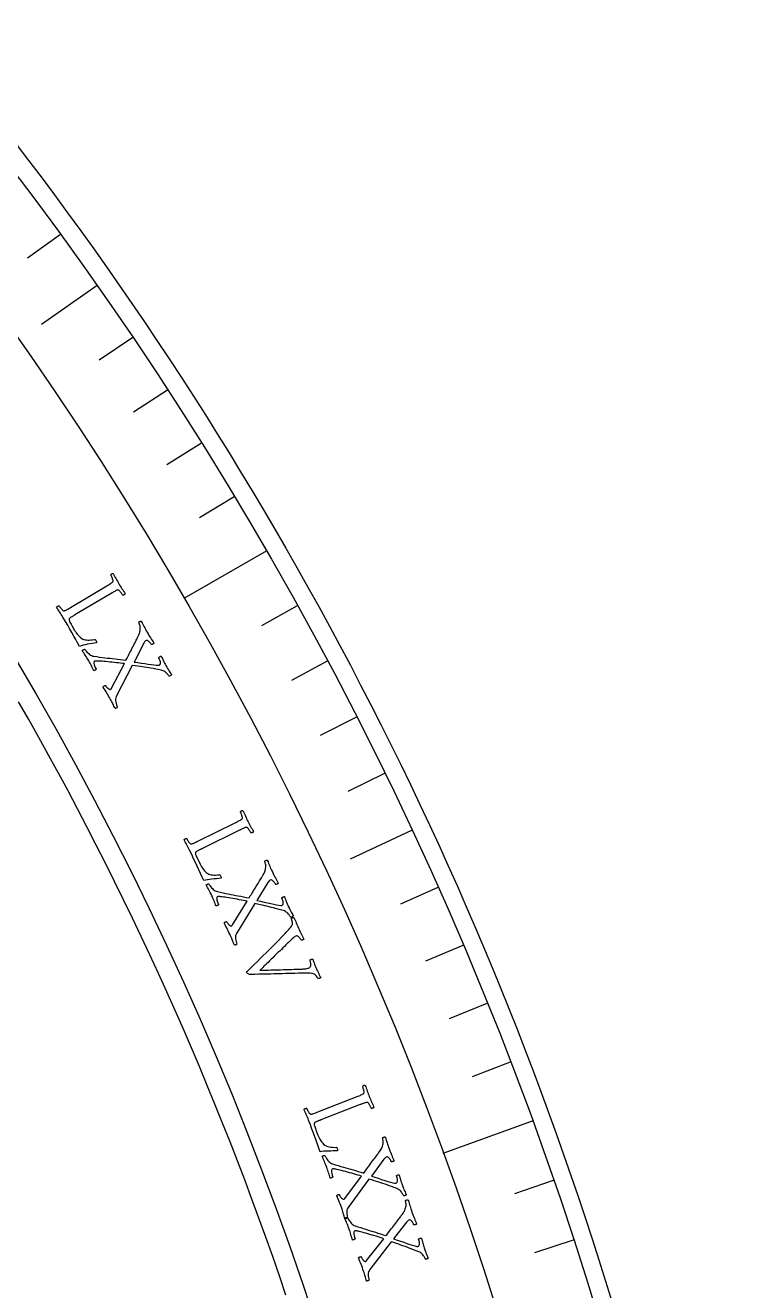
# Model space of a CAD drawing. Header units: millimetres. Extents: x -76 to 76, y -76 to 98.
# Drawn here: x 60.43 to 75.61, y 22.31 to 48.82 of the extents above; entities that cross this region are included whole.
import ezdxf

# ---------------------------------------------------------------- set-up
doc = ezdxf.new("R2010")
doc.units = ezdxf.units.MM
for name, color, linetype in [('CUT_INNER', 6, 'Continuous'), ('CUT_OUTER', 1, 'Continuous'), ('ENGRAVE', 7, 'Continuous'), ('ENGRAVE_FINE', 8, 'Continuous'), ('TEXT', 5, 'Continuous')]:
    doc.layers.add(name, color=color, linetype=linetype)

msp = doc.modelspace()

# ---------------------------------------------------------------- linework, layer by layer
at = {"layer": 'CUT_INNER'}
msp.add_lwpolyline([(65.8951, 22.2182), (65.7575, 22.6221), (65.6175, 23.0251), (65.475, 23.4273), (65.33, 23.8286), (65.1826, 24.229), (65.0327, 24.6285), (64.8803, 25.0271), (64.7255, 25.4247), (64.5683, 25.8214), (64.4087, 26.2171), (64.2466, 26.6118), (64.0821, 27.0055), (63.9152, 27.3982), (63.7459, 27.7899), (63.5741, 28.1805), (63.4, 28.57), (63.2235, 28.9585), (63.0447, 29.3459), (62.8634, 29.7322), (62.6798, 30.1173), (62.4938, 30.5014), (62.3055, 30.8843), (62.1148, 31.266), (61.9218, 31.6465), (61.7265, 32.0259), (61.5288, 32.404), (61.3288, 32.7809), (61.1265, 33.1566), (60.9219, 33.5311), (60.715, 33.9042), (60.5058, 34.2761), (60.2944, 34.6468)], dxfattribs=at)
at = {"layer": 'CUT_OUTER'}
msp.add_lwpolyline([(60.2001, 46.3891), (60.4836, 46.0188), (60.7648, 45.6469), (61.0438, 45.2731), (61.3204, 44.8977), (61.5947, 44.5206), (61.8668, 44.1419), (62.1364, 43.7614), (62.4038, 43.3793), (62.6688, 42.9956), (62.9314, 42.6103), (63.1917, 42.2233), (63.4496, 41.8348), (63.7051, 41.4447), (63.9582, 41.053), (64.2089, 40.6598), (64.4571, 40.2651), (64.703, 39.8688), (64.9464, 39.4711), (65.1874, 39.0718), (65.4259, 38.6711), (65.6619, 38.2689), (65.8955, 37.8653), (66.1266, 37.4603), (66.3552, 37.0538), (66.5813, 36.646), (66.8049, 36.2367), (67.026, 35.8262), (67.2446, 35.4142), (67.4606, 35.0009), (67.6741, 34.5864), (67.885, 34.1705), (68.0934, 33.7533), (68.2993, 33.3348), (68.5025, 32.9151), (68.7032, 32.4942), (68.9013, 32.072), (69.0968, 31.6486), (69.2897, 31.2241), (69.4799, 30.7983), (69.6676, 30.3714), (69.8527, 29.9434), (70.0351, 29.5142), (70.2148, 29.0839), (70.392, 28.6526), (70.5665, 28.2201), (70.7383, 27.7866), (70.9075, 27.352), (71.0739, 26.9164), (71.2378, 26.4798), (71.3989, 26.0422), (71.5573, 25.6036), (71.7131, 25.1641), (71.8662, 24.7236), (72.0165, 24.2822), (72.1641, 23.8398), (72.3091, 23.3966), (72.4513, 22.9525), (72.5907, 22.5075), (72.7275, 22.0616)], dxfattribs=at)
at = {"layer": 'ENGRAVE'}
for points in [[(61.9381, 43.3695), (60.7739, 42.5543)], [(65.4823, 37.8062), (63.7591, 36.8114)], [(68.5281, 31.9552), (67.2401, 31.3546)], [(71.0524, 25.861), (69.1827, 25.1805)]]:
    msp.add_lwpolyline(points, dxfattribs=at)
for radius in [75.6124, 73.6227, 69.9276]:
    msp.add_circle((0, 0), radius, dxfattribs=at)
at = {"layer": 'ENGRAVE_FINE'}
for points in [[(61.1717, 44.4439), (60.4819, 43.9426)], [(62.6855, 42.2819), (61.9786, 41.8051)], [(63.4139, 41.1815), (62.6987, 40.717)], [(64.123, 40.0685), (63.3998, 39.6166)], [(64.8125, 38.9433), (64.0816, 38.5041)], [(66.1321, 36.6576), (65.3863, 36.2442)], [(66.7618, 35.4979), (66.0089, 35.0975)], [(67.3711, 34.3273), (66.6114, 33.9402)], [(67.96, 33.1463), (67.1936, 32.7725)], [(69.0754, 30.7543), (68.2964, 30.4075)], [(69.6016, 29.5441), (68.8166, 29.2109)], [(70.1066, 28.3249), (69.316, 28.0055)], [(70.5903, 27.0971), (69.7942, 26.7915)], [(71.4929, 24.617), (70.6867, 24.3394)], [(71.9117, 23.3655), (71.1007, 23.102)]]:
    msp.add_lwpolyline(points, dxfattribs=at)
at = {"layer": 'TEXT'}
for points in [[(61.4742, 36.4693), (61.4721, 36.4681), (61.4696, 36.4666), (61.4667, 36.4648), (61.4632, 36.4628), (61.4544, 36.4575), (61.4443, 36.4515), (61.4329, 36.4448), (61.4203, 36.4373), (61.4074, 36.4295), (61.3952, 36.4218), (61.3837, 36.4142), (61.3729, 36.4067), (61.3638, 36.3998), (61.3572, 36.3937), (61.3531, 36.3885), (61.3516, 36.3843), (61.3516, 36.3712), (61.3534, 36.3579), (61.357, 36.3443), (61.3625, 36.3305), (61.3702, 36.3147), (61.3805, 36.2953), (61.3934, 36.2724), (61.4088, 36.246), (61.4678, 36.1457), (61.484, 36.12), (61.5023, 36.0939), (61.5229, 36.0673), (61.5456, 36.0404), (61.5694, 36.0154), (61.5932, 35.9944), (61.6168, 35.9775), (61.6404, 35.9647), (61.6629, 35.9561), (61.6874, 35.9495), (61.7138, 35.9447), (61.7422, 35.9419), (61.7732, 35.9414), (61.8074, 35.9439), (61.8449, 35.9493), (61.8855, 35.9577), (61.8921, 35.9575), (61.8986, 35.9542), (61.905, 35.9478), (61.9115, 35.9384), (61.9196, 35.9228), (61.9247, 35.9092), (61.9268, 35.8976), (61.926, 35.8879), (61.881, 35.8794), (61.8346, 35.8707), (61.7867, 35.862), (61.7373, 35.8532), (61.6894, 35.8438), (61.646, 35.8335), (61.6072, 35.8223), (61.5729, 35.8103), (61.5312, 35.8824), (61.49, 35.9546), (61.4493, 36.0267), (61.4091, 36.0989), (61.3675, 36.1731), (61.3227, 36.2516), (61.2747, 36.3343), (61.2234, 36.4213), (61.2053, 36.4512), (61.1878, 36.4794), (61.1709, 36.5058), (61.1546, 36.5304), (61.1386, 36.5544), (61.1227, 36.579), (61.1069, 36.6043), (61.0911, 36.6303), (61.0935, 36.636), (61.098, 36.6415), (61.1044, 36.6468), (61.1128, 36.652), (61.1217, 36.6563), (61.1295, 36.6592), (61.1363, 36.6608), (61.1421, 36.6609), (61.1462, 36.6544), (61.1521, 36.6459), (61.1596, 36.6353), (61.1688, 36.6226), (61.179, 36.6093), (61.1896, 36.5966), (61.2006, 36.5846), (61.2119, 36.5733), (61.2226, 36.5639), (61.2318, 36.5577), (61.2393, 36.5547), (61.2452, 36.5549), (61.2589, 36.5587), (61.2737, 36.5642), (61.2896, 36.5715), (61.3066, 36.5805), (61.3246, 36.5906), (61.3431, 36.6013), (61.3623, 36.6125), (61.382, 36.6242), (62.1432, 37.0784), (62.1629, 37.0903), (62.1821, 37.1019), (62.2005, 37.1133), (62.2184, 37.1245), (62.2348, 37.1355), (62.249, 37.1462), (62.2611, 37.1568), (62.2709, 37.1671), (62.2746, 37.1727), (62.2757, 37.1809), (62.2742, 37.1919), (62.2702, 37.2056), (62.2647, 37.2207), (62.2586, 37.2359), (62.252, 37.2513), (62.2447, 37.2668), (62.2378, 37.2812), (62.2319, 37.293), (62.227, 37.3023), (62.2231, 37.3091), (62.226, 37.3142), (62.2305, 37.3195), (62.2368, 37.3251), (62.2448, 37.3309), (62.2533, 37.3359), (62.261, 37.339), (62.268, 37.3403), (62.2742, 37.3397), (62.2898, 37.3115), (62.3051, 37.2835), (62.3201, 37.2556), (62.3349, 37.2279), (62.3496, 37.2005), (62.3646, 37.1735), (62.3797, 37.1469), (62.395, 37.1208), (62.4111, 37.0942), (62.4272, 37.0682), (62.4435, 37.0427), (62.4599, 37.0177), (62.4765, 36.9928), (62.4933, 36.9671), (62.5103, 36.9408), (62.5276, 36.9138), (62.5251, 36.9081), (62.5206, 36.9026), (62.5142, 36.8973), (62.5058, 36.8922), (62.4969, 36.888), (62.489, 36.8851), (62.4821, 36.8836), (62.4763, 36.8836), (62.4722, 36.8902), (62.4663, 36.8989), (62.4588, 36.9098), (62.4495, 36.9227), (62.4393, 36.9364), (62.4291, 36.9494), (62.4187, 36.9618), (62.4084, 36.9734), (62.3984, 36.9832), (62.3894, 36.9897), (62.3814, 36.9931), (62.3743, 36.9933), (62.363, 36.99), (62.3507, 36.9852), (62.3374, 36.9791), (62.323, 36.9716), (62.3078, 36.9631), (62.2919, 36.9541), (62.2755, 36.9446), (62.2584, 36.9345), (62.2557, 36.9329), (62.253, 36.9313), (62.2502, 36.9297), (62.2475, 36.928), (62.2447, 36.9264), (62.242, 36.9248), (62.2392, 36.9232), (62.2365, 36.9215)], [(62.9882, 36.1051), (63.0073, 36.0722), (63.0258, 36.041), (63.0439, 36.0113), (63.0616, 35.9832), (63.0789, 35.956), (63.0959, 35.929), (63.1126, 35.9021), (63.1291, 35.8754), (63.1254, 35.8711), (63.1196, 35.8663), (63.1117, 35.8609), (63.1017, 35.8548), (63.0917, 35.8498), (63.084, 35.8473), (63.0785, 35.8472), (63.0752, 35.8497), (63.0708, 35.8569), (63.0648, 35.8655), (63.0573, 35.8753), (63.0483, 35.8864), (63.0382, 35.8977), (63.0274, 35.908), (63.016, 35.9173), (63.0039, 35.9256), (62.9916, 35.9315), (62.9793, 35.9338), (62.9672, 35.9325), (62.9551, 35.9274), (62.945, 35.9198), (62.9348, 35.9084), (62.9246, 35.8933), (62.9144, 35.8745), (62.7124, 35.4812), (62.7891, 35.4711), (62.8636, 35.461), (62.936, 35.4507), (63.0063, 35.4405), (63.0714, 35.4312), (63.1283, 35.4241), (63.1769, 35.419), (63.2174, 35.4161), (63.2235, 35.4162), (63.2292, 35.4169), (63.2346, 35.4181), (63.2396, 35.4199), (63.244, 35.4219), (63.2474, 35.4234), (63.2499, 35.4245), (63.2513, 35.4252), (63.2572, 35.4304), (63.262, 35.4387), (63.2657, 35.45), (63.2683, 35.4644), (63.2674, 35.4831), (63.2606, 35.5075), (63.2478, 35.5376), (63.2291, 35.5732), (63.2299, 35.577), (63.2334, 35.5815), (63.2396, 35.5867), (63.2486, 35.5928), (63.2584, 35.5986), (63.267, 35.6029), (63.2745, 35.6058), (63.2808, 35.6072), (63.2938, 35.5797), (63.3062, 35.5538), (63.3178, 35.5295), (63.3286, 35.5068), (63.3395, 35.4845), (63.3514, 35.4613), (63.3642, 35.4372), (63.3779, 35.4122), (63.3973, 35.378), (63.4156, 35.3469), (63.4327, 35.3188), (63.4488, 35.2939), (63.4635, 35.2714), (63.4769, 35.2509), (63.4888, 35.2325), (63.4993, 35.216), (63.4958, 35.2118), (63.4908, 35.2072), (63.4841, 35.2022), (63.4759, 35.1968), (63.4671, 35.1922), (63.4587, 35.1895), (63.4508, 35.1887), (63.4433, 35.1898), (63.4402, 35.1948), (63.435, 35.2021), (63.4277, 35.2119), (63.4183, 35.224), (63.407, 35.2372), (63.3939, 35.2504), (63.379, 35.2635), (63.3623, 35.2765), (63.344, 35.2886), (63.3241, 35.2987), (63.3028, 35.3069), (63.2799, 35.3131), (63.2207, 35.3242), (63.1657, 35.3345), (63.1146, 35.3441), (63.0676, 35.3531), (63.0225, 35.3614), (62.9775, 35.3692), (62.9324, 35.3765), (62.8872, 35.3833), (62.84, 35.39), (62.7886, 35.3971), (62.733, 35.4046), (62.6732, 35.4124), (62.3393, 34.7567), (62.3293, 34.7319), (62.3241, 34.7052), (62.3236, 34.6766), (62.3278, 34.6461), (62.3351, 34.6158), (62.3438, 34.5878), (62.3539, 34.5621), (62.3655, 34.5388), (62.3623, 34.5339), (62.357, 34.5289), (62.3496, 34.5239), (62.3402, 34.5187), (62.3307, 34.5141), (62.3233, 34.5109), (62.3178, 34.5088), (62.3145, 34.5081), (62.3019, 34.535), (62.2903, 34.5599), (62.2795, 34.583), (62.2697, 34.6041), (62.2595, 34.6252), (62.2479, 34.6482), (62.2347, 34.6731), (62.22, 34.6999), (62.1994, 34.7364), (62.1798, 34.7703), (62.1611, 34.8016), (62.1435, 34.8302), (62.1256, 34.8588), (62.1062, 34.8896), (62.0853, 34.9228), (62.063, 34.9584), (62.0658, 34.9642), (62.071, 34.9701), (62.0785, 34.9762), (62.0885, 34.9824), (62.0984, 34.9874), (62.1062, 34.99), (62.1116, 34.99), (62.1148, 34.9876), (62.1188, 34.9814), (62.1244, 34.9738), (62.1317, 34.965), (62.1406, 34.9547), (62.1507, 34.9443), (62.1614, 34.9346), (62.1727, 34.9257), (62.1847, 34.9176), (62.1964, 34.9115), (62.2072, 34.9084), (62.217, 34.9084), (62.2258, 34.9116), (62.2278, 34.9129), (62.2298, 34.9147), (62.2321, 34.9171), (62.2345, 34.9201), (62.2367, 34.9232), (62.2386, 34.9263), (62.24, 34.9293), (62.241, 34.9323), (62.5112, 35.4482), (62.4719, 35.4534), (62.4306, 35.4585), (62.3873, 35.4636), (62.3421, 35.4685), (62.2961, 35.4734), (62.2507, 35.478), (62.2059, 35.4825), (62.1616, 35.4868), (62.119, 35.4907), (62.0791, 35.4941), (62.042, 35.4969), (62.0077, 35.499), (61.9773, 35.5007), (61.9521, 35.502), (61.932, 35.5029), (61.9171, 35.5033), (61.9144, 35.5031), (61.9112, 35.5029), (61.9073, 35.5027), (61.9029, 35.5025), (61.8981, 35.5019), (61.8934, 35.5007), (61.8888, 35.499), (61.8842, 35.4966), (61.8771, 35.49), (61.8727, 35.4797), (61.8709, 35.4657), (61.8716, 35.448), (61.8761, 35.4261), (61.8854, 35.3998), (61.8996, 35.3689), (61.9187, 35.3335), (61.9156, 35.3285), (61.9106, 35.3231), (61.9036, 35.3174), (61.8947, 35.3113), (61.8856, 35.3059), (61.8784, 35.3023), (61.8729, 35.3005), (61.8691, 35.3004), (61.8567, 35.3263), (61.844, 35.3523), (61.8311, 35.3786), (61.8179, 35.405), (61.8044, 35.4312), (61.7908, 35.4571), (61.7769, 35.4824), (61.7628, 35.5074), (61.7433, 35.5409), (61.7249, 35.5716), (61.7076, 35.5996), (61.6914, 35.6249), (61.6756, 35.649), (61.6593, 35.6735), (61.6427, 35.6983), (61.6257, 35.7236), (61.6301, 35.7281), (61.6362, 35.7325), (61.6441, 35.7368), (61.6537, 35.741), (61.6631, 35.7448), (61.6705, 35.7474), (61.6759, 35.7491), (61.6793, 35.7498), (61.6829, 35.7445), (61.6895, 35.7358), (61.6991, 35.7239), (61.7117, 35.7087), (61.7267, 35.6918), (61.7434, 35.6751), (61.7619, 35.6584), (61.7822, 35.6419), (61.8035, 35.6271), (61.8252, 35.6157), (61.8472, 35.6076), (61.8696, 35.603), (61.932, 35.5948), (61.9916, 35.587), (62.0485, 35.5797), (62.1026, 35.5729), (62.1553, 35.5665), (62.2081, 35.5602), (62.261, 35.554), (62.3139, 35.548), (62.368, 35.5418), (62.4242, 35.5352), (62.4828, 35.5281), (62.5435, 35.5205), (62.5549, 35.5415), (62.5674, 35.5651), (62.581, 35.5913), (62.5957, 35.6202), (62.6111, 35.6507), (62.627, 35.6817), (62.6433, 35.7133), (62.6601, 35.7455), (62.6767, 35.7775), (62.6926, 35.8085), (62.7079, 35.8385), (62.7225, 35.8675), (62.7362, 35.8948), (62.7485, 35.9195), (62.7596, 35.9416), (62.7694, 35.9611), (62.7774, 35.977), (62.7831, 35.9884), (62.7866, 35.9953), (62.7877, 35.9976), (62.802, 36.0253), (62.8139, 36.0513), (62.8234, 36.0754), (62.8307, 36.0978), (62.836, 36.1197), (62.8399, 36.1425), (62.8424, 36.1662), (62.8434, 36.1907), (62.843, 36.2072), (62.8412, 36.2239), (62.8378, 36.2408), (62.8329, 36.2579), (62.8273, 36.2741), (62.822, 36.288), (62.8168, 36.2997), (62.8119, 36.3092), (62.8114, 36.3133), (62.8142, 36.318), (62.8202, 36.3234), (62.8296, 36.3294), (62.84, 36.3348), (62.8491, 36.3382), (62.8569, 36.3396), (62.8634, 36.339), (62.8811, 36.3061), (62.8973, 36.2755), (62.9119, 36.2473), (62.925, 36.2215), (62.9382, 36.1958), (62.9531, 36.1678), (62.9698, 36.1376), (62.9882, 36.1051)], [(64.1297, 31.5668), (64.1276, 31.5657), (64.125, 31.5644), (64.1219, 31.5629), (64.1183, 31.5612), (64.1091, 31.5566), (64.0985, 31.5514), (64.0867, 31.5456), (64.0735, 31.5391), (64.06, 31.5323), (64.0473, 31.5256), (64.0352, 31.5189), (64.0239, 31.5123), (64.0142, 31.5061), (64.0072, 31.5006), (64.0027, 31.4957), (64.0009, 31.4916), (63.9998, 31.4786), (64.0006, 31.4652), (64.0032, 31.4513), (64.0076, 31.4371), (64.0141, 31.4207), (64.0228, 31.4006), (64.0338, 31.3768), (64.0471, 31.3492), (64.0982, 31.2447), (64.1123, 31.2178), (64.1285, 31.1903), (64.1469, 31.1623), (64.1675, 31.1337), (64.1893, 31.1068), (64.2114, 31.0841), (64.2336, 31.0654), (64.2561, 31.0507), (64.2779, 31.0404), (64.3018, 31.0319), (64.3278, 31.0251), (64.3559, 31.0201), (64.3867, 31.0172), (64.421, 31.017), (64.4588, 31.0195), (64.4999, 31.0247), (64.5064, 31.024), (64.5127, 31.0202), (64.5186, 31.0133), (64.5243, 31.0034), (64.5312, 30.9872), (64.5352, 30.9733), (64.5364, 30.9615), (64.5349, 30.9519), (64.4894, 30.9469), (64.4424, 30.942), (64.3939, 30.937), (64.344, 30.932), (64.2955, 30.9264), (64.2515, 30.9196), (64.2119, 30.9114), (64.1768, 30.9021), (64.1408, 30.9773), (64.1054, 31.0524), (64.0704, 31.1275), (64.0359, 31.2026), (64.0003, 31.2798), (63.9618, 31.3616), (63.9203, 31.4478), (63.8759, 31.5384), (63.8602, 31.5697), (63.845, 31.5992), (63.8302, 31.6268), (63.8159, 31.6526), (63.8018, 31.6778), (63.7879, 31.7036), (63.7741, 31.7301), (63.7603, 31.7572), (63.7632, 31.7627), (63.7681, 31.7678), (63.7749, 31.7726), (63.7837, 31.7771), (63.7929, 31.7807), (63.8009, 31.783), (63.8078, 31.784), (63.8136, 31.7837), (63.8172, 31.7769), (63.8223, 31.768), (63.829, 31.7568), (63.8372, 31.7435), (63.8464, 31.7293), (63.856, 31.7159), (63.866, 31.703), (63.8764, 31.6909), (63.8863, 31.6807), (63.8949, 31.6738), (63.9022, 31.6702), (63.9081, 31.67), (63.922, 31.6727), (63.9372, 31.677), (63.9537, 31.683), (63.9714, 31.6907), (63.99, 31.6994), (64.0093, 31.7086), (64.0293, 31.7183), (64.0499, 31.7284), (64.8442, 32.1219), (64.8648, 32.1322), (64.8848, 32.1423), (64.9041, 32.1522), (64.9227, 32.162), (64.94, 32.1717), (64.955, 32.1813), (64.9678, 32.1909), (64.9784, 32.2004), (64.9825, 32.2056), (64.9843, 32.2138), (64.9837, 32.2248), (64.9808, 32.2388), (64.9764, 32.2543), (64.9715, 32.2699), (64.9661, 32.2858), (64.9601, 32.3018), (64.9543, 32.3167), (64.9493, 32.3289), (64.9452, 32.3386), (64.9419, 32.3457), (64.9451, 32.3505), (64.9501, 32.3554), (64.9567, 32.3605), (64.9651, 32.3657), (64.974, 32.37), (64.9819, 32.3725), (64.989, 32.3732), (64.9951, 32.3722), (65.0085, 32.3429), (65.0216, 32.3137), (65.0344, 32.2848), (65.047, 32.256), (65.0595, 32.2275), (65.0723, 32.1994), (65.0853, 32.1718), (65.0986, 32.1445), (65.1125, 32.1168), (65.1266, 32.0896), (65.1408, 32.0629), (65.1552, 32.0367), (65.1698, 32.0105), (65.1846, 31.9836), (65.1995, 31.9561), (65.2146, 31.9279), (65.2117, 31.9223), (65.2068, 31.9172), (65.1999, 31.9124), (65.1911, 31.908), (65.1819, 31.9045), (65.1739, 31.9022), (65.1669, 31.9013), (65.1611, 31.9017), (65.1575, 31.9086), (65.1523, 31.9178), (65.1456, 31.9292), (65.1374, 31.9428), (65.1283, 31.9572), (65.1191, 31.971), (65.1098, 31.9841), (65.1004, 31.9966), (65.0912, 32.0071), (65.0828, 32.0143), (65.075, 32.0183), (65.068, 32.019), (65.0565, 32.0166), (65.0438, 32.0128), (65.03, 32.0078), (65.0151, 32.0014), (64.9993, 31.9941), (64.9828, 31.9864), (64.9657, 31.9782), (64.9479, 31.9695), (64.945, 31.9681), (64.9421, 31.9667), (64.9393, 31.9653), (64.9364, 31.9639), (64.9336, 31.9624), (64.9307, 31.961), (64.9278, 31.9596), (64.925, 31.9582)], [(65.6108, 31.0857), (65.6272, 31.0514), (65.6433, 31.0188), (65.659, 30.9878), (65.6744, 30.9585), (65.6895, 30.93), (65.7044, 30.9017), (65.719, 30.8736), (65.7333, 30.8457), (65.7293, 30.8417), (65.7232, 30.8374), (65.7148, 30.8326), (65.7044, 30.8274), (65.694, 30.8231), (65.6861, 30.8212), (65.6807, 30.8216), (65.6776, 30.8243), (65.6737, 30.8318), (65.6684, 30.8408), (65.6617, 30.8512), (65.6536, 30.863), (65.6444, 30.875), (65.6345, 30.8861), (65.6238, 30.8963), (65.6125, 30.9055), (65.6006, 30.9124), (65.5886, 30.9156), (65.5764, 30.9152), (65.564, 30.9112), (65.5532, 30.9043), (65.5422, 30.8938), (65.5308, 30.8795), (65.5192, 30.8615), (65.2872, 30.4852), (65.3628, 30.4692), (65.4364, 30.4532), (65.5077, 30.4374), (65.577, 30.4217), (65.6412, 30.4074), (65.6973, 30.3958), (65.7455, 30.387), (65.7856, 30.3809), (65.7916, 30.3805), (65.7974, 30.3808), (65.8028, 30.3816), (65.808, 30.383), (65.8126, 30.3846), (65.8161, 30.3859), (65.8186, 30.3868), (65.82, 30.3874), (65.8264, 30.3921), (65.8318, 30.3999), (65.8364, 30.4109), (65.8401, 30.4251), (65.8406, 30.4439), (65.8357, 30.4687), (65.8254, 30.4997), (65.8095, 30.5367), (65.8105, 30.5403), (65.8144, 30.5445), (65.821, 30.5493), (65.8304, 30.5547), (65.8407, 30.5596), (65.8496, 30.5633), (65.8572, 30.5656), (65.8636, 30.5665), (65.8745, 30.5381), (65.8848, 30.5113), (65.8945, 30.4862), (65.9035, 30.4627), (65.9126, 30.4396), (65.9227, 30.4155), (65.9335, 30.3905), (65.9453, 30.3645), (65.9619, 30.3289), (65.9777, 30.2965), (65.9926, 30.2672), (66.0067, 30.241), (66.0197, 30.2175), (66.0314, 30.196), (66.0418, 30.1767), (66.051, 30.1594), (66.0472, 30.1555), (66.0418, 30.1514), (66.0348, 30.1469), (66.0262, 30.1422), (66.017, 30.1382), (66.0085, 30.1362), (66.0005, 30.136), (65.9932, 30.1377), (65.9904, 30.1429), (65.9858, 30.1506), (65.9793, 30.1609), (65.9709, 30.1737), (65.9606, 30.1878), (65.9486, 30.202), (65.9348, 30.2162), (65.9191, 30.2305), (65.9018, 30.2439), (65.8828, 30.2555), (65.8621, 30.2654), (65.8398, 30.2734), (65.7817, 30.289), (65.7276, 30.3036), (65.6774, 30.3172), (65.6313, 30.3298), (65.587, 30.3416), (65.5427, 30.3529), (65.4983, 30.3637), (65.4538, 30.374), (65.4073, 30.3844), (65.3566, 30.3954), (65.3017, 30.4072), (65.2427, 30.4196), (64.8587, 29.7919), (64.8469, 29.768), (64.8396, 29.7418), (64.8369, 29.7134), (64.8387, 29.6826), (64.8435, 29.6518), (64.85, 29.6233), (64.8581, 29.5969), (64.8679, 29.5727), (64.8643, 29.5681), (64.8586, 29.5635), (64.8509, 29.559), (64.841, 29.5546), (64.8312, 29.5508), (64.8236, 29.5481), (64.818, 29.5465), (64.8146, 29.5461), (64.8042, 29.5738), (64.7945, 29.5996), (64.7856, 29.6234), (64.7774, 29.6453), (64.769, 29.6671), (64.7591, 29.691), (64.748, 29.7168), (64.7354, 29.7446), (64.7177, 29.7826), (64.7008, 29.818), (64.6846, 29.8506), (64.6693, 29.8805), (64.6536, 29.9104), (64.6367, 29.9426), (64.6185, 29.9774), (64.599, 30.0145), (64.6022, 30.0201), (64.6079, 30.0257), (64.6159, 30.0311), (64.6262, 30.0366), (64.6366, 30.0408), (64.6445, 30.0427), (64.6499, 30.0423), (64.6529, 30.0396), (64.6564, 30.0331), (64.6614, 30.0252), (64.668, 30.0158), (64.6761, 30.0049), (64.6853, 29.9937), (64.6952, 29.9832), (64.7058, 29.9734), (64.7171, 29.9644), (64.7283, 29.9574), (64.7388, 29.9535), (64.7486, 29.9528), (64.7577, 29.9552), (64.7597, 29.9564), (64.7619, 29.9581), (64.7643, 29.9603), (64.7669, 29.963), (64.7694, 29.966), (64.7715, 29.9689), (64.7732, 29.9718), (64.7744, 29.9746), (65.0841, 30.468), (65.0452, 30.4762), (65.0044, 30.4845), (64.9617, 30.4929), (64.917, 30.5014), (64.8715, 30.5098), (64.8267, 30.518), (64.7823, 30.526), (64.7385, 30.5337), (64.6963, 30.5409), (64.6568, 30.5474), (64.62, 30.553), (64.586, 30.5579), (64.5559, 30.562), (64.5308, 30.5652), (64.5109, 30.5676), (64.496, 30.5692), (64.4933, 30.5693), (64.4901, 30.5693), (64.4862, 30.5694), (64.4817, 30.5695), (64.477, 30.5693), (64.4722, 30.5685), (64.4674, 30.5671), (64.4626, 30.5651), (64.4551, 30.5591), (64.4499, 30.5491), (64.447, 30.5353), (64.4464, 30.5176), (64.4491, 30.4955), (64.4564, 30.4685), (64.4681, 30.4366), (64.4844, 30.3998), (64.4809, 30.395), (64.4754, 30.3901), (64.468, 30.3849), (64.4587, 30.3795), (64.4493, 30.3749), (64.4417, 30.3718), (64.4361, 30.3704), (64.4323, 30.3706), (64.422, 30.3974), (64.4114, 30.4244), (64.4005, 30.4516), (64.3894, 30.4789), (64.3781, 30.5061), (64.3664, 30.533), (64.3546, 30.5593), (64.3425, 30.5853), (64.3256, 30.6202), (64.3097, 30.6523), (64.2946, 30.6815), (64.2805, 30.708), (64.2666, 30.7333), (64.2523, 30.7589), (64.2376, 30.785), (64.2226, 30.8115), (64.2274, 30.8157), (64.2338, 30.8196), (64.242, 30.8233), (64.2519, 30.8268), (64.2616, 30.8297), (64.2692, 30.8318), (64.2747, 30.8331), (64.2781, 30.8335), (64.2813, 30.8279), (64.2872, 30.8188), (64.2959, 30.8061), (64.3072, 30.79), (64.3209, 30.772), (64.3362, 30.754), (64.3534, 30.7359), (64.3723, 30.7179), (64.3924, 30.7014), (64.4132, 30.6884), (64.4345, 30.6787), (64.4564, 30.6723), (64.518, 30.6592), (64.5768, 30.6468), (64.6329, 30.6351), (64.6863, 30.6242), (64.7384, 30.6136), (64.7906, 30.6032), (64.8428, 30.593), (64.8951, 30.5829), (64.9485, 30.5725), (65.0041, 30.5615), (65.0619, 30.5498), (65.1219, 30.5376), (65.1349, 30.5576), (65.1492, 30.5801), (65.1648, 30.6052), (65.1816, 30.6329), (65.1994, 30.662), (65.2177, 30.6917), (65.2364, 30.722), (65.2556, 30.7528), (65.2747, 30.7833), (65.293, 30.813), (65.3106, 30.8417), (65.3274, 30.8695), (65.3431, 30.8957), (65.3574, 30.9193), (65.3701, 30.9405), (65.3814, 30.9592), (65.3906, 30.9745), (65.3972, 30.9854), (65.4012, 30.9919), (65.4025, 30.9941), (65.4189, 31.0207), (65.4328, 31.0456), (65.4442, 31.0689), (65.4531, 31.0907), (65.4602, 31.1121), (65.4658, 31.1345), (65.4701, 31.1579), (65.4731, 31.1823), (65.474, 31.1988), (65.4734, 31.2156), (65.4714, 31.2327), (65.4678, 31.2502), (65.4635, 31.2667), (65.4593, 31.281), (65.4551, 31.2931), (65.4509, 31.3029), (65.4507, 31.307), (65.4538, 31.3115), (65.4603, 31.3164), (65.4702, 31.3217), (65.4809, 31.3262), (65.4903, 31.3289), (65.4981, 31.3297), (65.5046, 31.3286), (65.5197, 31.2944), (65.5334, 31.2627), (65.5458, 31.2334), (65.5568, 31.2067), (65.568, 31.18), (65.5807, 31.151), (65.595, 31.1195), (65.6108, 31.0857)], [(66.1565, 29.9068), (66.1707, 29.8757), (66.1851, 29.8453), (66.1996, 29.8155), (66.2143, 29.7863), (66.2289, 29.7576), (66.2432, 29.7291), (66.2573, 29.7007), (66.2712, 29.6725), (66.2671, 29.6687), (66.261, 29.6647), (66.2527, 29.6605), (66.2424, 29.6561), (66.2322, 29.6525), (66.2242, 29.6506), (66.2185, 29.6505), (66.2151, 29.6522), (66.2124, 29.6572), (66.208, 29.6646), (66.2019, 29.6743), (66.1939, 29.6863), (66.1847, 29.6991), (66.1747, 29.711), (66.1639, 29.7222), (66.1523, 29.7325), (66.14, 29.7404), (66.1274, 29.7443), (66.1144, 29.7442), (66.101, 29.7401), (66.0824, 29.7291), (66.0575, 29.7099), (66.0264, 29.6827), (65.989, 29.6473), (65.9697, 29.6285), (65.9475, 29.6067), (65.9224, 29.582), (65.8944, 29.5543), (65.8641, 29.5246), (65.8323, 29.4934), (65.799, 29.4608), (65.7641, 29.4268), (65.7284, 29.392), (65.6927, 29.3571), (65.6572, 29.3222), (65.6216, 29.2871), (65.5867, 29.2527), (65.5533, 29.2199), (65.5211, 29.1885), (65.4904, 29.1586), (65.4616, 29.1309), (65.4356, 29.1058), (65.4124, 29.0834), (65.3919, 29.0636), (65.3749, 29.0473), (65.3624, 29.0352), (65.3542, 29.0271), (65.3505, 29.0232), (65.3585, 29.0231), (65.3729, 29.0233), (65.3937, 29.0237), (65.421, 29.0243), (65.4535, 29.0251), (65.4902, 29.0262), (65.5309, 29.0275), (65.5758, 29.029), (65.624, 29.0306), (65.6746, 29.0322), (65.7277, 29.0339), (65.7832, 29.0356), (65.8402, 29.0373), (65.8975, 29.0391), (65.9554, 29.0408), (66.0136, 29.0426), (66.0712, 29.0443), (66.127, 29.0459), (66.1812, 29.0475), (66.2336, 29.0491), (66.2533, 29.0498), (66.2733, 29.0512), (66.2935, 29.0534), (66.314, 29.0562), (66.3337, 29.0597), (66.3513, 29.0638), (66.367, 29.0684), (66.3806, 29.0737), (66.3945, 29.0817), (66.405, 29.0922), (66.412, 29.1053), (66.4157, 29.1207), (66.4169, 29.1374), (66.4167, 29.1541), (66.4151, 29.1707), (66.412, 29.1873), (66.4084, 29.2025), (66.405, 29.2151), (66.402, 29.225), (66.3992, 29.2322), (66.4008, 29.237), (66.4051, 29.2419), (66.4122, 29.2467), (66.422, 29.2517), (66.4325, 29.2557), (66.4416, 29.2579), (66.4493, 29.2584), (66.4556, 29.257), (66.4662, 29.2303), (66.4762, 29.2043), (66.4858, 29.179), (66.495, 29.1543), (66.5042, 29.1297), (66.5142, 29.1045), (66.5248, 29.0787), (66.5361, 29.0524), (66.5456, 29.0309), (66.5541, 29.0118), (66.5618, 28.995), (66.5685, 28.9807), (66.5748, 28.9677), (66.5812, 28.9548), (66.5877, 28.9421), (66.5942, 28.9296), (66.6011, 28.9165), (66.6086, 28.9018), (66.6167, 28.8857), (66.6255, 28.8681), (66.6213, 28.8644), (66.6149, 28.8605), (66.6062, 28.8566), (66.5952, 28.8526), (66.5845, 28.8493), (66.5766, 28.8475), (66.5715, 28.8472), (66.5692, 28.8484), (66.5652, 28.8559), (66.5583, 28.8668), (66.5485, 28.881), (66.5359, 28.8984), (66.521, 28.916), (66.5047, 28.9303), (66.4867, 28.9415), (66.4673, 28.9496), (66.4509, 28.9538), (66.4289, 28.9572), (66.4013, 28.9598), (66.3682, 28.9615), (66.3328, 28.9625), (66.2983, 28.9629), (66.2648, 28.9627), (66.2323, 28.9619), (66.1571, 28.9599), (66.085, 28.9579), (66.0161, 28.956), (65.9503, 28.954), (65.8867, 28.9522), (65.8242, 28.9505), (65.7628, 28.949), (65.7024, 28.9476), (65.642, 28.9462), (65.5805, 28.9447), (65.5179, 28.9431), (65.4542, 28.9415), (65.3881, 28.9398), (65.3185, 28.9382), (65.2453, 28.9368), (65.1686, 28.9355), (65.148, 28.9358), (65.1303, 28.9378), (65.1153, 28.9415), (65.103, 28.9468), (65.093, 28.9534), (65.0846, 28.9609), (65.0778, 28.9692), (65.0727, 28.9784), (65.0722, 28.9816), (65.0735, 28.9852), (65.0764, 28.9892), (65.081, 28.9937), (65.086, 28.9983), (65.0902, 29.0025), (65.0935, 29.0063), (65.096, 29.0097), (65.1651, 29.078), (65.2318, 29.1442), (65.2962, 29.208), (65.3582, 29.2696), (65.4193, 29.3303), (65.4808, 29.3916), (65.5428, 29.4535), (65.6053, 29.5159), (65.6694, 29.5804), (65.7366, 29.6486), (65.8068, 29.7204), (65.88, 29.7959), (65.9025, 29.819), (65.9236, 29.8413), (65.9433, 29.8628), (65.9616, 29.8836), (65.9786, 29.904), (65.9944, 29.9247), (66.0089, 29.9455), (66.0221, 29.9665), (66.0268, 29.9757), (66.0299, 29.9865), (66.0314, 29.999), (66.0312, 30.0132), (66.0299, 30.0279), (66.028, 30.0421), (66.0253, 30.0559), (66.022, 30.0693), (66.0185, 30.0815), (66.0152, 30.0919), (66.0122, 30.1005), (66.0094, 30.1073), (66.0106, 30.1089), (66.0152, 30.1117), (66.0232, 30.1158), (66.0346, 30.1211), (66.0462, 30.1263), (66.0549, 30.1298), (66.0607, 30.1317), (66.0635, 30.132), (66.0771, 30.0996), (66.0892, 30.07), (66.0998, 30.0431), (66.1091, 30.019), (66.1185, 29.9949), (66.1295, 29.9682), (66.1422, 29.9388), (66.1565, 29.9068)], [(66.6258, 25.8861), (66.6236, 25.8852), (66.6209, 25.8841), (66.6176, 25.8829), (66.6139, 25.8814), (66.6043, 25.8777), (66.5934, 25.8735), (66.581, 25.8687), (66.5674, 25.8633), (66.5534, 25.8578), (66.5401, 25.8522), (66.5275, 25.8466), (66.5156, 25.841), (66.5055, 25.8356), (66.498, 25.8307), (66.4931, 25.8263), (66.491, 25.8223), (66.4887, 25.8095), (66.4883, 25.796), (66.4897, 25.782), (66.4929, 25.7674), (66.4979, 25.7506), (66.5049, 25.7298), (66.5138, 25.7051), (66.5246, 25.6765), (66.5664, 25.5679), (66.5781, 25.5399), (66.5919, 25.5111), (66.6078, 25.4816), (66.6259, 25.4513), (66.6453, 25.4227), (66.6652, 25.3981), (66.6858, 25.3775), (66.7069, 25.361), (66.7277, 25.3489), (66.7508, 25.3383), (66.7761, 25.3293), (66.8037, 25.3218), (66.8342, 25.3163), (66.8683, 25.3131), (66.9061, 25.3123), (66.9476, 25.3139), (66.954, 25.3126), (66.9599, 25.3083), (66.9652, 25.301), (66.97, 25.2906), (66.9755, 25.2739), (66.9783, 25.2596), (66.9785, 25.2478), (66.9761, 25.2384), (66.9303, 25.2374), (66.8831, 25.2365), (66.8344, 25.2357), (66.7842, 25.2351), (66.7354, 25.2337), (66.691, 25.2307), (66.6508, 25.2261), (66.615, 25.2198), (66.5857, 25.2978), (66.5569, 25.3757), (66.5286, 25.4536), (66.5008, 25.5313), (66.472, 25.6114), (66.4407, 25.6962), (66.4068, 25.7857), (66.3705, 25.8798), (66.3576, 25.9124), (66.345, 25.943), (66.3326, 25.9718), (66.3206, 25.9988), (66.3088, 26.0251), (66.2971, 26.052), (66.2856, 26.0796), (66.2743, 26.1078), (66.2777, 26.113), (66.283, 26.1177), (66.2902, 26.1219), (66.2993, 26.1256), (66.3087, 26.1284), (66.317, 26.13), (66.3239, 26.1304), (66.3297, 26.1296), (66.3327, 26.1225), (66.337, 26.1131), (66.3427, 26.1014), (66.3497, 26.0874), (66.3576, 26.0726), (66.366, 26.0583), (66.3748, 26.0447), (66.3842, 26.0316), (66.3932, 26.0206), (66.4012, 26.013), (66.4081, 26.0088), (66.4139, 26.0081), (66.4281, 26.0096), (66.4436, 26.0126), (66.4605, 26.0171), (66.4788, 26.0232), (66.4981, 26.0303), (66.5182, 26.0378), (66.5389, 26.0457), (66.5603, 26.054), (67.3857, 26.3771), (67.4071, 26.3856), (67.4279, 26.3939), (67.448, 26.4021), (67.4674, 26.4102), (67.4854, 26.4184), (67.5012, 26.4267), (67.5148, 26.4351), (67.5263, 26.4437), (67.5308, 26.4485), (67.5332, 26.4565), (67.5336, 26.4676), (67.5319, 26.4817), (67.5289, 26.4975), (67.5254, 26.5136), (67.5214, 26.5298), (67.5168, 26.5463), (67.5123, 26.5616), (67.5084, 26.5742), (67.5051, 26.5842), (67.5024, 26.5916), (67.5061, 26.5961), (67.5114, 26.6006), (67.5185, 26.6051), (67.5273, 26.6095), (67.5365, 26.613), (67.5446, 26.6148), (67.5517, 26.615), (67.5578, 26.6134), (67.5685, 26.583), (67.579, 26.5528), (67.5893, 26.5229), (67.5993, 26.4931), (67.6094, 26.4636), (67.6197, 26.4346), (67.6303, 26.4059), (67.6411, 26.3776), (67.6525, 26.3487), (67.6642, 26.3204), (67.6761, 26.2926), (67.6882, 26.2653), (67.7004, 26.2379), (67.7128, 26.2099), (67.7253, 26.1811), (67.7378, 26.1517), (67.7345, 26.1464), (67.7292, 26.1417), (67.722, 26.1375), (67.7128, 26.1339), (67.7033, 26.1312), (67.6951, 26.1297), (67.6881, 26.1294), (67.6823, 26.1303), (67.6793, 26.1375), (67.675, 26.147), (67.6693, 26.159), (67.6623, 26.1733), (67.6545, 26.1884), (67.6465, 26.203), (67.6384, 26.2168), (67.63, 26.23), (67.6218, 26.2413), (67.614, 26.2492), (67.6067, 26.2539), (67.5997, 26.2552), (67.588, 26.2538), (67.5751, 26.2511), (67.5609, 26.2473), (67.5455, 26.2422), (67.5291, 26.2364), (67.512, 26.2301), (67.4942, 26.2234), (67.4758, 26.2163), (67.4728, 26.2151), (67.4698, 26.214), (67.4669, 26.2128), (67.4639, 26.2117), (67.4609, 26.2105), (67.4579, 26.2094), (67.455, 26.2082), (67.452, 26.2071)], [(68.0595, 25.2783), (68.0729, 25.2428), (68.0861, 25.2089), (68.0991, 25.1767), (68.1119, 25.1461), (68.1245, 25.1164), (68.1368, 25.0869), (68.1489, 25.0577), (68.1608, 25.0286), (68.1565, 25.025), (68.1499, 25.0212), (68.1412, 25.0171), (68.1304, 25.0129), (68.1197, 25.0095), (68.1117, 25.0083), (68.1062, 25.0092), (68.1035, 25.0121), (68.1002, 25.02), (68.0957, 25.0294), (68.0899, 25.0403), (68.0829, 25.0527), (68.0748, 25.0655), (68.0658, 25.0774), (68.0561, 25.0885), (68.0456, 25.0986), (68.0344, 25.1065), (68.0227, 25.1108), (68.0105, 25.1115), (67.9977, 25.1085), (67.9865, 25.1026), (67.9746, 25.0931), (67.962, 25.0798), (67.9489, 25.063), (67.6851, 24.7082), (67.7591, 24.6856), (67.8309, 24.6634), (67.9007, 24.6414), (67.9683, 24.6197), (68.031, 24.5999), (68.0859, 24.5835), (68.1331, 24.5706), (68.1725, 24.5611), (68.1785, 24.5602), (68.1843, 24.5599), (68.1898, 24.5602), (68.1951, 24.5612), (68.1997, 24.5624), (68.2034, 24.5633), (68.2059, 24.564), (68.2075, 24.5645), (68.2142, 24.5686), (68.2203, 24.576), (68.2258, 24.5866), (68.2307, 24.6003), (68.2329, 24.619), (68.2301, 24.6442), (68.2225, 24.6759), (68.2099, 24.7141), (68.2112, 24.7177), (68.2154, 24.7216), (68.2224, 24.7257), (68.2323, 24.7303), (68.2429, 24.7343), (68.2521, 24.7372), (68.26, 24.7388), (68.2664, 24.7392), (68.2748, 24.7099), (68.2827, 24.6824), (68.2902, 24.6565), (68.2971, 24.6323), (68.3042, 24.6085), (68.3121, 24.5836), (68.3208, 24.5577), (68.3302, 24.5309), (68.3438, 24.494), (68.3567, 24.4603), (68.369, 24.4298), (68.3807, 24.4025), (68.3916, 24.3779), (68.4014, 24.3556), (68.4101, 24.3354), (68.4178, 24.3174), (68.4137, 24.3138), (68.4079, 24.3102), (68.4006, 24.3063), (68.3915, 24.3023), (68.3821, 24.2992), (68.3734, 24.2979), (68.3654, 24.2984), (68.3583, 24.3008), (68.356, 24.3062), (68.352, 24.3143), (68.3464, 24.3251), (68.3392, 24.3385), (68.3302, 24.3535), (68.3194, 24.3686), (68.3069, 24.384), (68.2926, 24.3996), (68.2765, 24.4145), (68.2585, 24.4277), (68.2388, 24.4393), (68.2173, 24.4492), (68.1607, 24.4698), (68.1081, 24.4891), (68.0593, 24.507), (68.0144, 24.5235), (67.9713, 24.5391), (67.9282, 24.5542), (67.8849, 24.5688), (67.8415, 24.5829), (67.796, 24.5973), (67.7464, 24.6127), (67.6928, 24.6292), (67.6351, 24.6467), (67.1981, 24.0547), (67.1842, 24.0319), (67.1747, 24.0064), (67.1695, 23.9783), (67.1686, 23.9475), (67.1708, 23.9164), (67.1748, 23.8874), (67.1806, 23.8604), (67.1882, 23.8354), (67.1842, 23.8312), (67.1782, 23.8271), (67.1701, 23.8233), (67.1599, 23.8198), (67.1498, 23.8169), (67.1419, 23.8148), (67.1363, 23.8137), (67.1328, 23.8136), (67.1249, 23.8421), (67.1175, 23.8687), (67.1107, 23.8932), (67.1044, 23.9156), (67.0979, 23.9381), (67.0902, 23.9627), (67.0812, 23.9894), (67.0711, 24.0182), (67.0568, 24.0576), (67.043, 24.0943), (67.0297, 24.1282), (67.017, 24.1594), (67.0041, 24.1904), (66.99, 24.2241), (66.9749, 24.2602), (66.9586, 24.299), (66.9624, 24.3043), (66.9685, 24.3093), (66.9769, 24.314), (66.9877, 24.3185), (66.9984, 24.3218), (67.0064, 24.3231), (67.0118, 24.3222), (67.0146, 24.3193), (67.0175, 24.3125), (67.0218, 24.3042), (67.0275, 24.2942), (67.0346, 24.2827), (67.0429, 24.2707), (67.0518, 24.2594), (67.0615, 24.2487), (67.072, 24.2388), (67.0826, 24.2308), (67.0927, 24.226), (67.1024, 24.2245), (67.1116, 24.2261), (67.1137, 24.2271), (67.1161, 24.2286), (67.1187, 24.2306), (67.1215, 24.2331), (67.1243, 24.2358), (67.1266, 24.2386), (67.1285, 24.2413), (67.13, 24.244), (67.4812, 24.7087), (67.4432, 24.7202), (67.4033, 24.732), (67.3615, 24.7441), (67.3177, 24.7564), (67.2731, 24.7687), (67.2291, 24.7808), (67.1856, 24.7926), (67.1427, 24.8041), (67.1012, 24.8149), (67.0625, 24.8248), (67.0263, 24.8336), (66.9928, 24.8414), (66.9632, 24.8481), (66.9385, 24.8535), (66.9188, 24.8576), (66.9042, 24.8605), (66.9015, 24.8608), (66.8982, 24.8611), (66.8944, 24.8615), (66.89, 24.862), (66.8852, 24.8622), (66.8804, 24.8618), (66.8755, 24.8608), (66.8706, 24.8593), (66.8626, 24.8539), (66.8565, 24.8445), (66.8524, 24.8309), (66.8502, 24.8133), (66.851, 24.7911), (66.8559, 24.7636), (66.8649, 24.7308), (66.8779, 24.6927), (66.874, 24.6883), (66.8682, 24.6838), (66.8603, 24.6793), (66.8505, 24.6748), (66.8408, 24.6709), (66.833, 24.6686), (66.8272, 24.6676), (66.8235, 24.6682), (66.8155, 24.6958), (66.8073, 24.7236), (66.7988, 24.7516), (66.7901, 24.7798), (66.7812, 24.8079), (66.772, 24.8356), (66.7624, 24.8629), (66.7526, 24.8898), (66.7389, 24.926), (66.7258, 24.9594), (66.7133, 24.9898), (66.7015, 25.0174), (66.6898, 25.0438), (66.6778, 25.0706), (66.6655, 25.0979), (66.6529, 25.1256), (66.6579, 25.1293), (66.6647, 25.1326), (66.6732, 25.1356), (66.6833, 25.1382), (66.6932, 25.1403), (66.701, 25.1418), (66.7066, 25.1425), (66.71, 25.1426), (66.7127, 25.1368), (66.7178, 25.1272), (66.7254, 25.1139), (66.7353, 25.0968), (66.7473, 25.0777), (66.761, 25.0584), (66.7766, 25.0389), (66.7939, 25.0193), (66.8125, 25.0012), (66.832, 24.9864), (66.8524, 24.9749), (66.8737, 24.9666), (66.9339, 24.9482), (66.9914, 24.9308), (67.0463, 24.9143), (67.0985, 24.8987), (67.1495, 24.8837), (67.2006, 24.8688), (67.2517, 24.8541), (67.3029, 24.8395), (67.3552, 24.8245), (67.4097, 24.8087), (67.4662, 24.7921), (67.5249, 24.7747), (67.5396, 24.7935), (67.5558, 24.8147), (67.5735, 24.8384), (67.5927, 24.8644), (67.613, 24.8919), (67.6337, 24.9199), (67.655, 24.9485), (67.6768, 24.9775), (67.6985, 25.0063), (67.7193, 25.0342), (67.7393, 25.0613), (67.7585, 25.0876), (67.7764, 25.1122), (67.7926, 25.1345), (67.8072, 25.1545), (67.8201, 25.1722), (67.8306, 25.1866), (67.8381, 25.1969), (67.8426, 25.2031), (67.8441, 25.2052), (67.8627, 25.2302), (67.8787, 25.2538), (67.8921, 25.2761), (67.9029, 25.297), (67.9118, 25.3177), (67.9194, 25.3395), (67.9257, 25.3625), (67.9307, 25.3866), (67.9331, 25.4029), (67.934, 25.4196), (67.9334, 25.4369), (67.9314, 25.4546), (67.9285, 25.4714), (67.9256, 25.486), (67.9224, 25.4984), (67.9191, 25.5086), (67.9192, 25.5127), (67.9228, 25.5169), (67.9297, 25.5212), (67.9399, 25.5256), (67.951, 25.5292), (67.9606, 25.5311), (67.9685, 25.5312), (67.9748, 25.5295), (67.9869, 25.4941), (67.9978, 25.4614), (68.0076, 25.4312), (68.0163, 25.4036), (68.0251, 25.376), (68.0352, 25.346), (68.0467, 25.3134), (68.0595, 25.2783)], [(68.5358, 23.9569), (68.5485, 23.9211), (68.5611, 23.887), (68.5734, 23.8545), (68.5856, 23.8237), (68.5976, 23.7938), (68.6094, 23.7641), (68.6209, 23.7346), (68.6322, 23.7053), (68.6278, 23.7018), (68.6212, 23.6981), (68.6125, 23.6942), (68.6015, 23.6902), (68.5908, 23.687), (68.5827, 23.686), (68.5773, 23.6869), (68.5746, 23.69), (68.5715, 23.6979), (68.5672, 23.7073), (68.5616, 23.7184), (68.5548, 23.731), (68.5469, 23.7439), (68.5382, 23.756), (68.5287, 23.7672), (68.5184, 23.7776), (68.5073, 23.7857), (68.4957, 23.7902), (68.4835, 23.7911), (68.4708, 23.7884), (68.4594, 23.7827), (68.4473, 23.7734), (68.4345, 23.7604), (68.421, 23.7438), (68.1504, 23.3941), (68.2239, 23.3702), (68.2953, 23.3465), (68.3647, 23.3232), (68.4319, 23.3003), (68.4942, 23.2792), (68.5488, 23.2618), (68.5957, 23.2479), (68.6349, 23.2377), (68.6409, 23.2366), (68.6466, 23.2362), (68.6522, 23.2365), (68.6575, 23.2373), (68.6622, 23.2384), (68.6658, 23.2393), (68.6684, 23.24), (68.6699, 23.2404), (68.6767, 23.2444), (68.6829, 23.2516), (68.6886, 23.2621), (68.6938, 23.2758), (68.6964, 23.2944), (68.6941, 23.3196), (68.6871, 23.3515), (68.6752, 23.3899), (68.6766, 23.3935), (68.6809, 23.3973), (68.688, 23.4013), (68.698, 23.4056), (68.7087, 23.4095), (68.7179, 23.4122), (68.7258, 23.4136), (68.7322, 23.4139), (68.74, 23.3845), (68.7474, 23.3568), (68.7544, 23.3308), (68.7609, 23.3065), (68.7675, 23.2825), (68.7749, 23.2575), (68.7831, 23.2315), (68.792, 23.2044), (68.8048, 23.1672), (68.8171, 23.1333), (68.8288, 23.1026), (68.84, 23.0751), (68.8504, 23.0503), (68.8597, 23.0277), (68.8681, 23.0074), (68.8754, 22.9892), (68.8712, 22.9858), (68.8654, 22.9822), (68.858, 22.9785), (68.8489, 22.9747), (68.8394, 22.9718), (68.8306, 22.9706), (68.8227, 22.9713), (68.8156, 22.9738), (68.8134, 22.9793), (68.8096, 22.9874), (68.8042, 22.9983), (68.7972, 23.0119), (68.7885, 23.027), (68.7781, 23.0424), (68.7658, 23.058), (68.7518, 23.0739), (68.736, 23.0891), (68.7183, 23.1027), (68.6988, 23.1146), (68.6775, 23.1249), (68.6214, 23.1466), (68.5691, 23.1669), (68.5207, 23.1857), (68.4761, 23.2031), (68.4333, 23.2196), (68.3905, 23.2355), (68.3475, 23.2509), (68.3043, 23.2659), (68.2591, 23.2811), (68.2099, 23.2975), (68.1566, 23.3151), (68.0992, 23.3337), (67.6508, 22.7502), (67.6366, 22.7277), (67.6265, 22.7024), (67.6208, 22.6744), (67.6194, 22.6436), (67.6209, 22.6125), (67.6244, 22.5834), (67.6296, 22.5563), (67.6367, 22.5312), (67.6327, 22.527), (67.6266, 22.5231), (67.6184, 22.5194), (67.6082, 22.5161), (67.598, 22.5134), (67.5901, 22.5115), (67.5844, 22.5105), (67.5809, 22.5104), (67.5735, 22.5391), (67.5667, 22.5658), (67.5603, 22.5904), (67.5545, 22.613), (67.5484, 22.6356), (67.5412, 22.6603), (67.5328, 22.6872), (67.5232, 22.7162), (67.5097, 22.7559), (67.4966, 22.7928), (67.484, 22.827), (67.4719, 22.8584), (67.4595, 22.8897), (67.4461, 22.9236), (67.4317, 22.96), (67.4162, 22.9991), (67.42, 23.0043), (67.4262, 23.0092), (67.4347, 23.0138), (67.4456, 23.0181), (67.4564, 23.0212), (67.4644, 23.0222), (67.4698, 23.0213), (67.4725, 23.0183), (67.4753, 23.0115), (67.4794, 23.003), (67.4849, 22.993), (67.4919, 22.9813), (67.4999, 22.9692), (67.5086, 22.9577), (67.5181, 22.9469), (67.5283, 22.9367), (67.5388, 22.9285), (67.5488, 22.9236), (67.5585, 22.9218), (67.5677, 22.9233), (67.5698, 22.9242), (67.5722, 22.9256), (67.5749, 22.9276), (67.5778, 22.93), (67.5806, 22.9327), (67.5829, 22.9354), (67.5849, 22.9381), (67.5864, 22.9408), (67.9466, 23.3986), (67.9088, 23.4109), (67.8692, 23.4235), (67.8275, 23.4363), (67.784, 23.4495), (67.7397, 23.4627), (67.6959, 23.4756), (67.6527, 23.4882), (67.6099, 23.5005), (67.5687, 23.5122), (67.5302, 23.5228), (67.4942, 23.5323), (67.4609, 23.5408), (67.4313, 23.548), (67.4068, 23.5539), (67.3872, 23.5584), (67.3726, 23.5615), (67.3699, 23.5619), (67.3667, 23.5623), (67.3628, 23.5628), (67.3584, 23.5633), (67.3537, 23.5636), (67.3489, 23.5633), (67.344, 23.5625), (67.339, 23.561), (67.3309, 23.5558), (67.3246, 23.5464), (67.3203, 23.533), (67.3177, 23.5155), (67.3181, 23.4932), (67.3225, 23.4656), (67.3308, 23.4326), (67.3431, 23.3943), (67.3391, 23.3899), (67.3332, 23.3856), (67.3252, 23.3812), (67.3154, 23.3769), (67.3055, 23.3733), (67.2977, 23.371), (67.2919, 23.3702), (67.2882, 23.3708), (67.2808, 23.3986), (67.2731, 23.4265), (67.2652, 23.4547), (67.257, 23.483), (67.2486, 23.5113), (67.2399, 23.5392), (67.2309, 23.5667), (67.2216, 23.5938), (67.2086, 23.6303), (67.1961, 23.6639), (67.1843, 23.6946), (67.173, 23.7224), (67.1618, 23.749), (67.1503, 23.776), (67.1385, 23.8035), (67.1265, 23.8315), (67.1316, 23.8351), (67.1384, 23.8383), (67.1469, 23.8411), (67.1571, 23.8435), (67.1671, 23.8454), (67.1749, 23.8467), (67.1805, 23.8474), (67.184, 23.8474), (67.1865, 23.8415), (67.1915, 23.8318), (67.1987, 23.8183), (67.2083, 23.801), (67.2199, 23.7817), (67.2333, 23.7622), (67.2484, 23.7424), (67.2654, 23.7225), (67.2836, 23.704), (67.3028, 23.6888), (67.323, 23.6769), (67.3442, 23.6683), (67.404, 23.6487), (67.4612, 23.6301), (67.5157, 23.6126), (67.5677, 23.596), (67.6183, 23.58), (67.6691, 23.5642), (67.7199, 23.5484), (67.7709, 23.5328), (67.8229, 23.5168), (67.877, 23.5), (67.9332, 23.4823), (67.9916, 23.4637), (68.0066, 23.4823), (68.0232, 23.5032), (68.0414, 23.5265), (68.0611, 23.5522), (68.0819, 23.5793), (68.1032, 23.6069), (68.125, 23.635), (68.1473, 23.6635), (68.1695, 23.6919), (68.1909, 23.7195), (68.2114, 23.7462), (68.2311, 23.7721), (68.2495, 23.7964), (68.2662, 23.8184), (68.2811, 23.8381), (68.2943, 23.8555), (68.3051, 23.8697), (68.3128, 23.8798), (68.3175, 23.8859), (68.319, 23.888), (68.3381, 23.9126), (68.3546, 23.936), (68.3684, 23.958), (68.3796, 23.9786), (68.3888, 23.9992), (68.3969, 24.0209), (68.4036, 24.0437), (68.4091, 24.0677), (68.4118, 24.0839), (68.413, 24.1007), (68.4128, 24.1179), (68.4111, 24.1357), (68.4086, 24.1525), (68.4059, 24.1672), (68.403, 24.1797), (68.3998, 24.1899), (68.4001, 24.194), (68.4037, 24.1981), (68.4107, 24.2023), (68.421, 24.2065), (68.4322, 24.2099), (68.4418, 24.2116), (68.4497, 24.2115), (68.4559, 24.2097), (68.4673, 24.1741), (68.4776, 24.1411), (68.4868, 24.1108), (68.495, 24.083), (68.5033, 24.0553), (68.5128, 24.0251), (68.5237, 23.9923), (68.5358, 23.9569)]]:
    msp.add_lwpolyline(points, close=True, dxfattribs=at)

doc.saveas('drawing.dxf')
